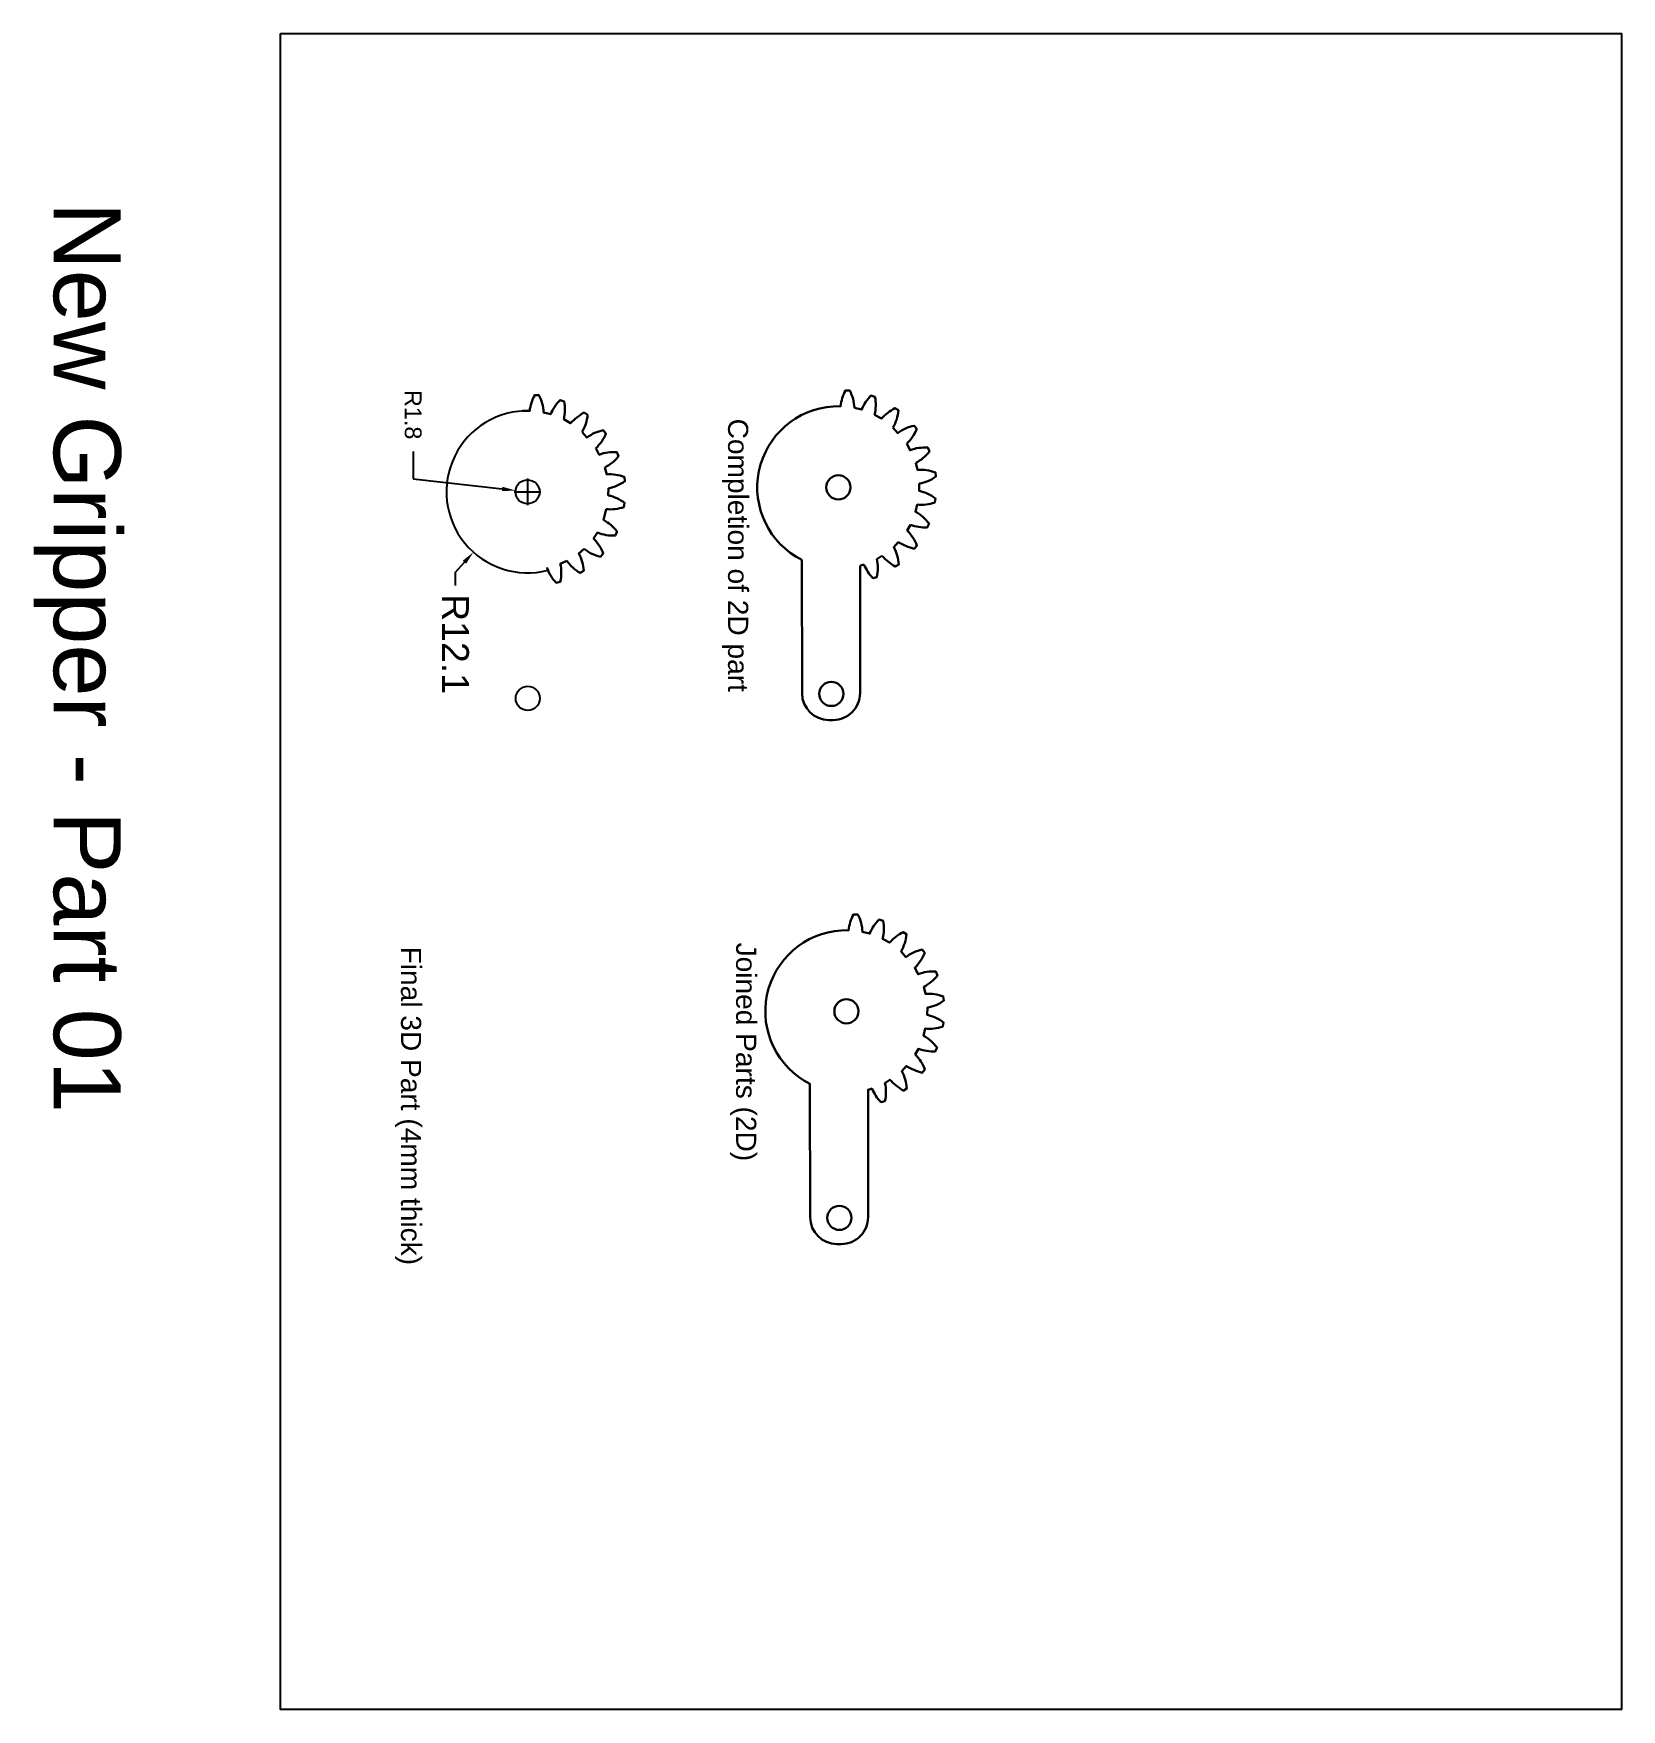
# Model space of a CAD drawing. Header units: millimetres. Extents: x 149 to 386, y -580 to -330.
import ezdxf

# ---------------------------------------------------------------- set-up
doc = ezdxf.new("R2010")
doc.units = ezdxf.units.MM
doc.header["$MEASUREMENT"] = 0
doc.layers.get('0').update_dxf_attribs({"color": 6})
doc.layers.add('Grip_01', color=6, linetype='Continuous')
doc.styles.get("Standard").update_dxf_attribs({"font": 'arial.ttf'})
doc.dimstyles.get("Standard").update_dxf_attribs({"dimtxt": 4, "dimasz": 2, "dimexe": 2, "dimexo": 1, "dimgap": 2, "dimtad": 0, "dimtih": 1, "dimtoh": 1, "dimdec": 1, "dimzin": 0, "dimdsep": 46, "dimtxsty": 'Standard', "dimcen": 2, "dimadec": 0, "dimazin": 0, "dimtfac": 1, "dimtdec": 1, "dimtofl": 0, "dimtmove": 0, "dimatfit": 3, "dimfxl": 1, "dimtolj": 1, "dimtzin": 0, "dimarcsym": 0})

# ---------------------------------------------------------------- blocks, each defined once
blk = doc.blocks.new('*D7')
at = {"layer": 'Defpoints', "color": 0}
for p in [(221.26, -397.98), (223.05, -398.18)]:
    blk.add_point(p, dxfattribs=at)
at = {"layer": 'Grip_01', "color": 0, "lineweight": -2, "transparency": 16777216}
for p, q in [((205.98, -392.14), (205.98, -396.23)), ((205.98, -396.23), (219.27, -397.75)), ((223.05, -396.18), (223.05, -400.18)), ((221.05, -398.18), (225.05, -398.18))]:
    blk.add_line(p, q, dxfattribs=at)
at = {"layer": 'Grip_01', "color": 0, "transparency": 16777216}
blk.add_solid([(219.31, -397.42), (219.23, -398.08), (221.26, -397.98)], dxfattribs=at)
at = {"layer": 'Grip_01', "color": 0, "transparency": 16777216, "insert": (205.98, -386.67), "char_height": 2.5, "attachment_point": 5, "rotation": 270}
blk.add_mtext('\\A1;R1.8', dxfattribs=at)
blk = doc.blocks.new('*D8')
at = {"layer": 'Defpoints', "color": 0}
for p in [(223.05, -398.18), (214.97, -407.19)]:
    blk.add_point(p, dxfattribs=at)
at = {"layer": 'Grip_01', "color": 0, "lineweight": -2, "transparency": 16777216}
for p, q in [((223.05, -396.18), (223.05, -400.18)), ((221.05, -398.18), (225.05, -398.18)), ((212.3, -410.16), (213.64, -408.68)), ((212.3, -412.16), (212.3, -410.16))]:
    blk.add_line(p, q, dxfattribs=at)
at = {"layer": 'Grip_01', "color": 0, "transparency": 16777216}
blk.add_solid([(213.89, -408.9), (213.39, -408.45), (214.97, -407.19)], dxfattribs=at)
at = {"layer": 'Grip_01', "color": 0, "transparency": 16777216, "insert": (212.3, -420.89), "char_height": 4, "attachment_point": 5, "rotation": 270}
blk.add_mtext('\\A1;R12.1', dxfattribs=at)

msp = doc.modelspace()

# ---------------------------------------------------------------- linework, layer by layer
msp.add_lwpolyline([(186.2, -329.81), (386.2, -329.81), (386.2, -579.81), (386.2, -579.81), (186.2, -579.81)], close=True)
at = {"layer": 'Grip_01', "lineweight": 30}
for points in [[(225.43, -386.33, 0.113089), (224.75, -383.74), (224.12, -383.74, 0.104432), (223.38, -386.1), (222.29, -386.12)], [(228.44, -387.36, 0.113089), (228.51, -384.69), (227.91, -384.5, 0.101679), (226.51, -386.6), (225.44, -386.33)], [(271.8, -385.66, 0.1105), (271.11, -383.07), (270.49, -383.06, 0.104432), (269.74, -385.42), (268.65, -385.44)], [(274.8, -386.68, 0.113089), (274.87, -384.01), (274.27, -383.83, 0.101679), (272.87, -385.92), (271.8, -385.66)], [(231.19, -389.24, 0.113089), (232.01, -386.7), (231.49, -386.35, 0.066849), (229.47, -387.94), (228.44, -387.36)], [(277.55, -388.57, 0.113089), (278.37, -386.02), (277.85, -385.68, 0.066849), (275.83, -387.26), (274.8, -386.68)], [(233.24, -391.68, 0.113089), (234.74, -389.46), (234.34, -388.99, 0.113089), (231.91, -390.09), (231.2, -389.26)], [(279.6, -391, 0.113089), (281.11, -388.79), (280.7, -388.31, 0.113089), (278.27, -389.42), (277.55, -388.57)], [(234.58, -394.53, 0.113089), (236.64, -392.84), (236.39, -392.26, 0.113089), (233.74, -392.64), (233.24, -391.68)], [(280.94, -393.86, 0.113089), (283, -392.16), (282.75, -391.59, 0.113089), (280.11, -391.97), (279.6, -391)], [(235.12, -397.63, 0.113089), (237.58, -396.59), (237.5, -395.97, 0.113089), (234.86, -395.58), (234.58, -394.53)], [(281.48, -396.96, 0.113089), (283.95, -395.91), (283.87, -395.29, 0.113089), (281.22, -394.91), (280.94, -393.86)], [(281.14, -400.08, 0.113089), (283.79, -399.77), (283.89, -399.16, 0.113089), (281.46, -398.04), (281.48, -396.96)], [(234.77, -400.76, 0.113089), (237.43, -400.45), (237.53, -399.83, 0.113089), (235.1, -398.72), (235.12, -397.63)], [(233.5, -404.25, 0.113089), (236.14, -404.7), (236.41, -404.13, 0.113089), (234.39, -402.38), (234.77, -400.76)], [(280.18, -403.09, 0.104088), (282.66, -403.48), (282.93, -402.91, 0.113089), (280.91, -401.16), (281.14, -400.08)], [(231.52, -406.69, 0.113089), (233.92, -407.86), (234.34, -407.4, 0.113089), (232.9, -405.15), (233.5, -404.25)], [(278.34, -405.67, 0.06321), (280.71, -406.68), (281.12, -406.21, 0.113089), (279.68, -403.96), (280.18, -403.09)], [(228.93, -408.47, 0.113089), (230.9, -410.28), (231.43, -409.95, 0.113089), (230.68, -407.38), (231.52, -406.69)], [(275.89, -407.72, 0.056073), (277.89, -409.34), (278.42, -409.01, 0.113089), (277.67, -406.45), (278.34, -405.67)], [(225.94, -409.46, 0.113089), (227.33, -411.74), (227.93, -411.58, 0.113089), (227.93, -408.9), (228.93, -408.47)], [(272.64, -409.2), (272.64, -428.22, -0.414214), (268.64, -432.22), (268, -432.22, -0.41372), (264, -428.23), (263.97, -408.33)], [(273.23, -409.02, 0.092498), (274.55, -411.05), (275.15, -410.89, 0.113089), (275.15, -408.21), (275.89, -407.72)]]:
    msp.add_lwpolyline(points, format="xyb", dxfattribs=at)
msp.add_lwpolyline([(274.43, -487.18, 0.092498), (275.75, -489.22), (276.35, -489.05, 0.113089), (276.35, -486.37), (277.08, -485.88, 0.056073), (279.09, -487.51), (279.62, -487.18, 0.113089), (278.87, -484.61), (279.53, -483.83, 0.06321), (281.91, -484.84), (282.32, -484.37, 0.113089), (280.88, -482.12), (281.38, -481.26, 0.104088), (283.86, -481.64), (284.12, -481.07, 0.113089), (282.11, -479.32), (282.33, -478.24, 0.113089), (284.99, -477.93), (285.09, -477.32, 0.113089), (282.66, -476.2), (282.68, -475.12, 0.113089), (285.14, -474.07), (285.06, -473.45, 0.113089), (282.42, -473.07), (282.13, -472.02, 0.113089), (284.2, -470.32), (283.95, -469.75, 0.113089), (281.3, -470.13), (280.8, -469.16, 0.113089), (282.3, -466.95), (281.9, -466.47, 0.113089), (279.47, -467.58), (278.75, -466.73, 0.113089), (279.57, -464.18), (279.05, -463.84, 0.066849), (277.03, -465.42), (276, -464.85, 0.113089), (276.07, -462.17), (275.47, -461.99, 0.101679), (274.07, -464.08), (273, -463.82, 0.1105), (272.31, -461.23), (271.68, -461.22, 0.104432), (270.94, -463.58), (269.84, -463.6, 0.764169), (265.17, -486.49), (265.2, -506.39, 0.41372), (269.2, -510.39), (269.84, -510.39, 0.414214), (273.84, -506.39), (273.84, -487.36, 0.01273)], format="xyb", close=True, dxfattribs=at)
at = {"layer": 'Grip_01'}
for centre in [(223.05, -398.18), (223.09, -428.99)]:
    msp.add_circle(centre, 1.8, dxfattribs=at)
at = {"layer": 'Grip_01', "lineweight": 30}
for centre in [(269.41, -397.51), (268.36, -428.32), (270.61, -475.67), (269.56, -506.48)]:
    msp.add_circle(centre, 1.8, dxfattribs=at)
at = {"layer": 'Grip_01'}
msp.add_arc((223.05, -398.18), 12.09, 88.4114, 284.6258, dxfattribs=at)
at = {"layer": 'Grip_01', "lineweight": 30}
for start, end in [(93.6831, 243.2268), (285.3934, 288.3107)]:
    msp.add_arc((269.42, -397.52), 12.11, start, end, dxfattribs=at)

# ---------------------------------------------------------------- texts
at = {"color": 1}
msp.add_text('New Gripper - Part 01', height=10, rotation=270, dxfattribs=at).set_placement((152.39, -354.96))
at = {"layer": 'Grip_01'}
for s, p in [('Completion of 2D part', (252.96, -387.26)), ('Final 3D Part (4mm thick)', (204.18, -466.02)), ('Joined Parts (2D)', (254.16, -465.42))]:
    msp.add_text(s, height=3, rotation=270, dxfattribs=at).set_placement(p)

# ---------------------------------------------------------------- dimensions: what is measured, and where the dimension line sits
dim = msp.add_radius_dim(center=(223.05, -398.18), mpoint=(221.26, -397.98), dimstyle='Standard', override={"dimtxt": 2.5}, dxfattribs=at)
dim.commit()
dim.dimension.update_dxf_attribs({"geometry": '*D7', "text_midpoint": (205.98, -386.67), "dimtype": 164})
dim = msp.add_radius_dim(center=(223.05, -398.18), mpoint=(214.97, -407.19), dimstyle='Standard', dxfattribs=at)
dim.commit()
dim.dimension.update_dxf_attribs({"geometry": '*D8', "text_midpoint": (212.3, -420.89)})

doc.saveas('drawing.dxf')
